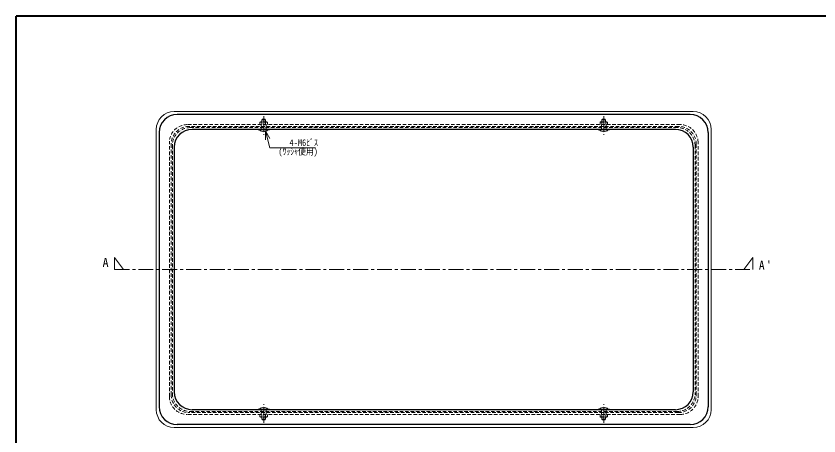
# Model space of a CAD drawing. Units: millimetres at full size, sheet at 1:5; details may follow other scales. Extents: x -1061 to 964, y -679 to 726.
# Drawn here: x -1061 to 284, y 22 to 726 of the extents above; entities that cross this region are included whole.
import ezdxf
from ezdxf.enums import TextEntityAlignment as Align

# ---------------------------------------------------------------- set-up
doc = ezdxf.new("R2010")
doc.units = ezdxf.units.MM
doc.header["$LTSCALE"] = 5
doc.linetypes.add('CHAIN1', pattern=[8, 5, -1, 1, -1])
doc.linetypes.add('DASHED1', pattern=[1.8, 1.2, -0.6])
doc.layers.add('0-0', color=7, linetype='Continuous', lineweight=18)
doc.styles.add('ＭＳ ゴシック', font='')
doc.styles.get('ＭＳ ゴシック').set_extended_font_data('MS Gothic')

msp = doc.modelspace()

# ---------------------------------------------------------------- linework, layer by layer
at = {"layer": '0-0', "color": 1, "lineweight": 40}
for p in [(-1061.401, -679.043), (963.599, 725.957)]:
    msp.add_line(p, (-1061.401, 725.957), dxfattribs=at)
at = {"layer": '0-0', "color": 4, "lineweight": 9}
for p, q in [((73.599, 565.957), (-796.401, 565.957)), ((-826.401, 65.957), (-826.401, 535.957)), ((103.599, 65.957), (103.599, 535.957)), ((73.599, 35.957), (-796.401, 35.957))]:
    msp.add_line(p, q, dxfattribs=at)
at = {"layer": '0-0', "color": 5, "lineweight": 25}
for p, q in [((68.599, 560.957), (-791.401, 560.957)), ((-821.401, 530.957), (-821.401, 70.957)), ((43.599, 535.957), (-766.401, 535.957)), ((98.599, 530.957), (98.599, 70.957)), ((-796.401, 505.957), (-796.401, 95.957)), ((73.599, 505.957), (73.599, 95.957)), ((43.599, 65.957), (-766.401, 65.957)), ((68.599, 40.957), (-791.401, 40.957))]:
    msp.add_line(p, q, dxfattribs=at)
at = {"layer": '0-0', "color": 4, "linetype": 'DASHED1', "lineweight": 9}
for p, q in [((-649.401, 552.065), (-648.651, 552.815)), ((-649.401, 552.065), (-649.401, 548.457)), ((-643.401, 552.065), (-649.401, 552.065)), ((-644.151, 552.815), (-648.651, 552.815)), ((-644.151, 552.815), (-643.401, 552.065)), ((-643.401, 552.065), (-643.401, 548.457)), ((-78.651, 552.815), (-79.401, 552.065)), ((-79.401, 552.065), (-79.401, 548.457)), ((-79.401, 552.065), (-73.401, 552.065)), ((-78.651, 552.815), (-74.151, 552.815)), ((-73.401, 552.065), (-74.151, 552.815)), ((-73.401, 552.065), (-73.401, 548.457)), ((51.599, 543.957), (-774.401, 543.957)), ((48.599, 540.957), (-771.401, 540.957)), ((-652.701, 548.157), (-651.801, 548.457)), ((-652.701, 543.957), (-652.701, 548.157)), ((-640.101, 548.157), (-652.701, 548.157)), ((-641.001, 548.457), (-651.801, 548.457)), ((-650.401, 540.957), (-650.401, 543.957)), ((-643.101, 543.957), (-643.101, 548.157)), ((-642.401, 543.957), (-642.401, 540.957)), ((-640.101, 543.957), (-640.101, 548.157)), ((-82.701, 548.157), (-70.101, 548.157)), ((-82.701, 543.957), (-82.701, 548.157)), ((-81.801, 548.457), (-71.001, 548.457)), ((-80.401, 543.957), (-80.401, 540.957)), ((-79.701, 543.957), (-79.701, 548.157)), ((-72.401, 540.957), (-72.401, 543.957)), ((-70.101, 548.157), (-71.001, 548.457)), ((-70.101, 543.957), (-70.101, 548.157)), ((-804.401, 87.957), (-804.401, 513.957)), ((81.599, 87.957), (81.599, 513.957)), ((-801.401, 90.957), (-801.401, 510.957)), ((78.599, 90.957), (78.599, 510.957)), ((51.599, 57.957), (-774.401, 57.957)), ((48.599, 60.957), (-771.401, 60.957)), ((-652.701, 57.957), (-652.701, 53.757)), ((-650.401, 60.957), (-650.401, 57.957)), ((-643.101, 57.957), (-643.101, 53.757)), ((-642.401, 57.957), (-642.401, 60.957)), ((-640.101, 57.957), (-640.101, 53.757)), ((-82.701, 57.957), (-82.701, 53.757)), ((-80.401, 57.957), (-80.401, 60.957)), ((-79.701, 57.957), (-79.701, 53.757)), ((-72.401, 60.957), (-72.401, 57.957)), ((-70.101, 57.957), (-70.101, 53.757)), ((-640.101, 53.757), (-652.701, 53.757)), ((-652.701, 53.757), (-651.801, 53.457)), ((-641.001, 53.457), (-651.801, 53.457)), ((-649.401, 49.848), (-649.401, 53.457)), ((-649.401, 49.848), (-648.651, 49.098)), ((-643.401, 49.848), (-649.401, 49.848)), ((-644.151, 49.098), (-648.651, 49.098)), ((-644.151, 49.098), (-643.401, 49.848)), ((-643.401, 49.848), (-643.401, 53.457)), ((-82.701, 53.757), (-70.101, 53.757)), ((-81.801, 53.457), (-71.001, 53.457)), ((-79.401, 49.848), (-79.401, 53.457)), ((-78.651, 49.098), (-79.401, 49.848)), ((-79.401, 49.848), (-73.401, 49.848)), ((-78.651, 49.098), (-74.151, 49.098)), ((-73.401, 49.848), (-74.151, 49.098)), ((-73.401, 49.848), (-73.401, 53.457)), ((-70.101, 53.757), (-71.001, 53.457))]:
    msp.add_line(p, q, dxfattribs=at)
at = {"layer": '0-0', "color": 4, "linetype": 'CHAIN1', "lineweight": 9}
for p, q in [((-646.401, 557.815), (-646.401, 526.957)), ((-76.401, 557.815), (-76.401, 526.957)), ((-896.401, 320.957), (-881.401, 300.957)), ((-896.401, 300.957), (-896.401, 320.957)), ((173.599, 320.957), (158.599, 300.957)), ((-646.401, 44.098), (-646.401, 74.957)), ((-76.401, 44.098), (-76.401, 74.957))]:
    msp.add_line(p, q, dxfattribs=at)
at = {"layer": '0-0', "linetype": 'DASHED1'}
for p, q in [((46.599, 538.957), (-769.401, 538.957)), ((-650.401, 535.957), (-650.401, 538.957)), ((-642.401, 538.957), (-642.401, 535.957)), ((-80.401, 538.957), (-80.401, 535.957)), ((-72.401, 535.957), (-72.401, 538.957)), ((-799.401, 508.957), (-799.401, 92.957)), ((76.599, 508.957), (76.599, 92.957)), ((46.599, 62.957), (-769.401, 62.957)), ((-650.401, 65.957), (-650.401, 62.957)), ((-642.401, 62.957), (-642.401, 65.957)), ((-80.401, 62.957), (-80.401, 65.957)), ((-72.401, 65.957), (-72.401, 62.957))]:
    msp.add_line(p, q, dxfattribs=at)
at = {"layer": '0-0'}
for p, q in [((-655.901, 535.957), (-655.901, 534.957)), ((-636.901, 534.957), (-655.901, 534.957)), ((-643.5, 533.573), (-636, 520.583)), ((-643.5, 533.573), (-643.5, 518.573)), ((-643.5, 533.573), (-635.83, 504.948)), ((-636.901, 535.957), (-636.901, 534.957)), ((-85.901, 535.957), (-85.901, 534.957)), ((-85.901, 534.957), (-66.901, 534.957)), ((-66.901, 535.957), (-66.901, 534.957)), ((-559.363, 504.948), (-635.83, 504.948)), ((-655.901, 65.957), (-655.901, 66.957)), ((-636.901, 66.957), (-655.901, 66.957)), ((-636.901, 65.957), (-636.901, 66.957)), ((-85.901, 66.957), (-66.901, 66.957)), ((-85.901, 65.957), (-85.901, 66.957)), ((-66.901, 65.957), (-66.901, 66.957))]:
    msp.add_line(p, q, dxfattribs=at)
at = {"layer": '0-0', "color": 4, "linetype": 'DASHED1', "lineweight": 9}
for points in [[(-649.701, 543.957), (-649.701, 548.157), (-651.801, 548.457)], [(-643.101, 548.157), (-646.401, 548.457), (-649.701, 548.157)], [(-640.101, 548.157), (-641.001, 548.457), (-643.101, 548.157)], [(-82.701, 548.157), (-81.801, 548.457), (-79.701, 548.157)], [(-79.701, 548.157), (-76.401, 548.457), (-73.101, 548.157)], [(-73.101, 543.957), (-73.101, 548.157), (-71.001, 548.457)], [(-649.701, 57.957), (-649.701, 53.757), (-651.801, 53.457)], [(-73.101, 57.957), (-73.101, 53.757), (-71.001, 53.457)], [(-643.101, 53.757), (-646.401, 53.457), (-649.701, 53.757)], [(-640.101, 53.757), (-641.001, 53.457), (-643.101, 53.757)], [(-82.701, 53.757), (-81.801, 53.457), (-79.701, 53.757)], [(-79.701, 53.757), (-76.401, 53.457), (-73.101, 53.757)]]:
    msp.add_lwpolyline(points, dxfattribs=at)
at = {"layer": '0-0', "color": 4, "linetype": 'CHAIN1', "lineweight": 9}
msp.add_lwpolyline([(-896.401, 300.957), (173.599, 300.957), (173.599, 320.957)], dxfattribs=at)
at = {"layer": '0-0', "color": 4, "lineweight": 9}
for centre, start, end in [((-796.401, 535.957), 90, 180), ((73.599, 535.957), 0, 90), ((-796.401, 65.957), 180, 270), ((73.599, 65.957), 270, 0)]:
    msp.add_arc(centre, 30, start, end, dxfattribs=at)
at = {"layer": '0-0', "color": 5, "lineweight": 25}
for centre, start, end in [((-791.401, 530.957), 90, 180), ((68.599, 530.957), 0, 90), ((-766.401, 505.957), 90, 180), ((43.599, 505.957), 0, 90), ((-766.401, 95.957), 180, 270), ((43.599, 95.957), 270, 0), ((-791.401, 70.957), 180, 270), ((68.599, 70.957), 270, 0)]:
    msp.add_arc(centre, 30, start, end, dxfattribs=at)
at = {"layer": '0-0', "color": 4, "linetype": 'DASHED1', "lineweight": 9}
for centre, start, end in [((-774.401, 513.957), 90, 180), ((-771.401, 510.957), 90, 180), ((48.599, 510.957), 0, 90), ((51.599, 513.957), 0, 90), ((-774.401, 87.957), 180, 270), ((-771.401, 90.957), 180, 270), ((48.599, 90.957), 270, 0), ((51.599, 87.957), 270, 0)]:
    msp.add_arc(centre, 30, start, end, dxfattribs=at)
at = {"layer": '0-0', "linetype": 'DASHED1'}
for centre, start, end in [((-769.401, 508.957), 90, 180), ((46.599, 508.957), 0, 90), ((-769.401, 92.957), 180, 270), ((46.599, 92.957), 270, 0)]:
    msp.add_arc(centre, 30, start, end, dxfattribs=at)
at = {"layer": '0-0'}
for centre, start, end in [((-646.401, 541.623), 223.60282, 316.39718), ((-76.401, 541.623), 223.60282, 316.39718), ((-646.401, 60.29), 43.60282, 136.39718), ((-76.401, 60.29), 43.60282, 136.39718)]:
    msp.add_arc(centre, 9.667, start, end, dxfattribs=at)

# ---------------------------------------------------------------- texts
at = {"layer": '0-0', "style": 'ＭＳ ゴシック', "width": 0.85}
for s, p in [('4-M6ﾋﾞｽ', (-603.113, 504.948)), ('(ﾜｯｼｬ使用)', (-621.863, 489.948))]:
    msp.add_text(s, height=11, dxfattribs=at).set_placement(p, align=Align.BOTTOM_LEFT)
at = {"layer": '0-0', "style": 'ＭＳ ゴシック'}
msp.add_text('A', height=14.66, dxfattribs=at).set_placement((-916.401, 300.957), align=Align.BOTTOM_LEFT)
at = {"layer": '0-0', "insert": (183.599, 300.957), "char_height": 14.66, "attachment_point": 7, "style": 'ＭＳ ゴシック'}
msp.add_mtext("\\T1.27;\\W0.95;A'", dxfattribs=at)

doc.saveas('drawing.dxf')
